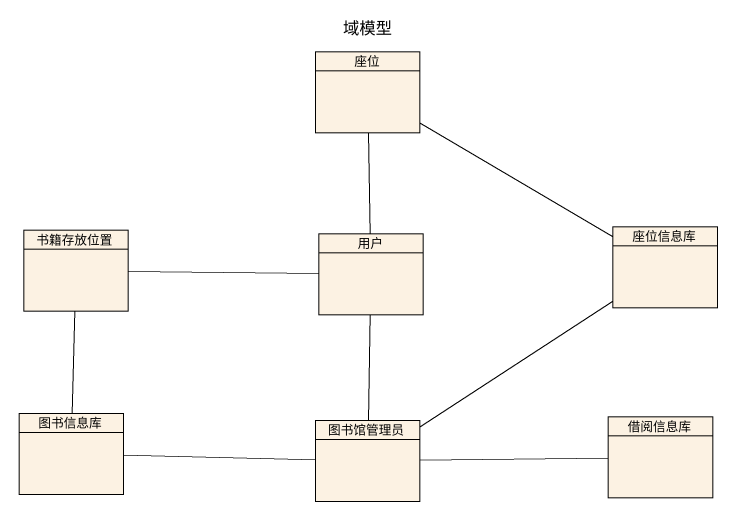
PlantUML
@startuml
title 域模型
hide circle
hide empty members
class 座位
class 书籍存放位置
class 座位信息库
class 用户
class 图书信息库
class 图书馆管理员
class 借阅信息库
座位信息库 -left- 座位
用户 -up- 座位
用户 -left- 书籍存放位置
用户 -- 图书馆管理员
图书信息库 -up- 书籍存放位置
图书馆管理员 -up- 座位信息库
图书馆管理员 -left- 图书信息库
图书馆管理员 -right- 借阅信息库
@enduml
